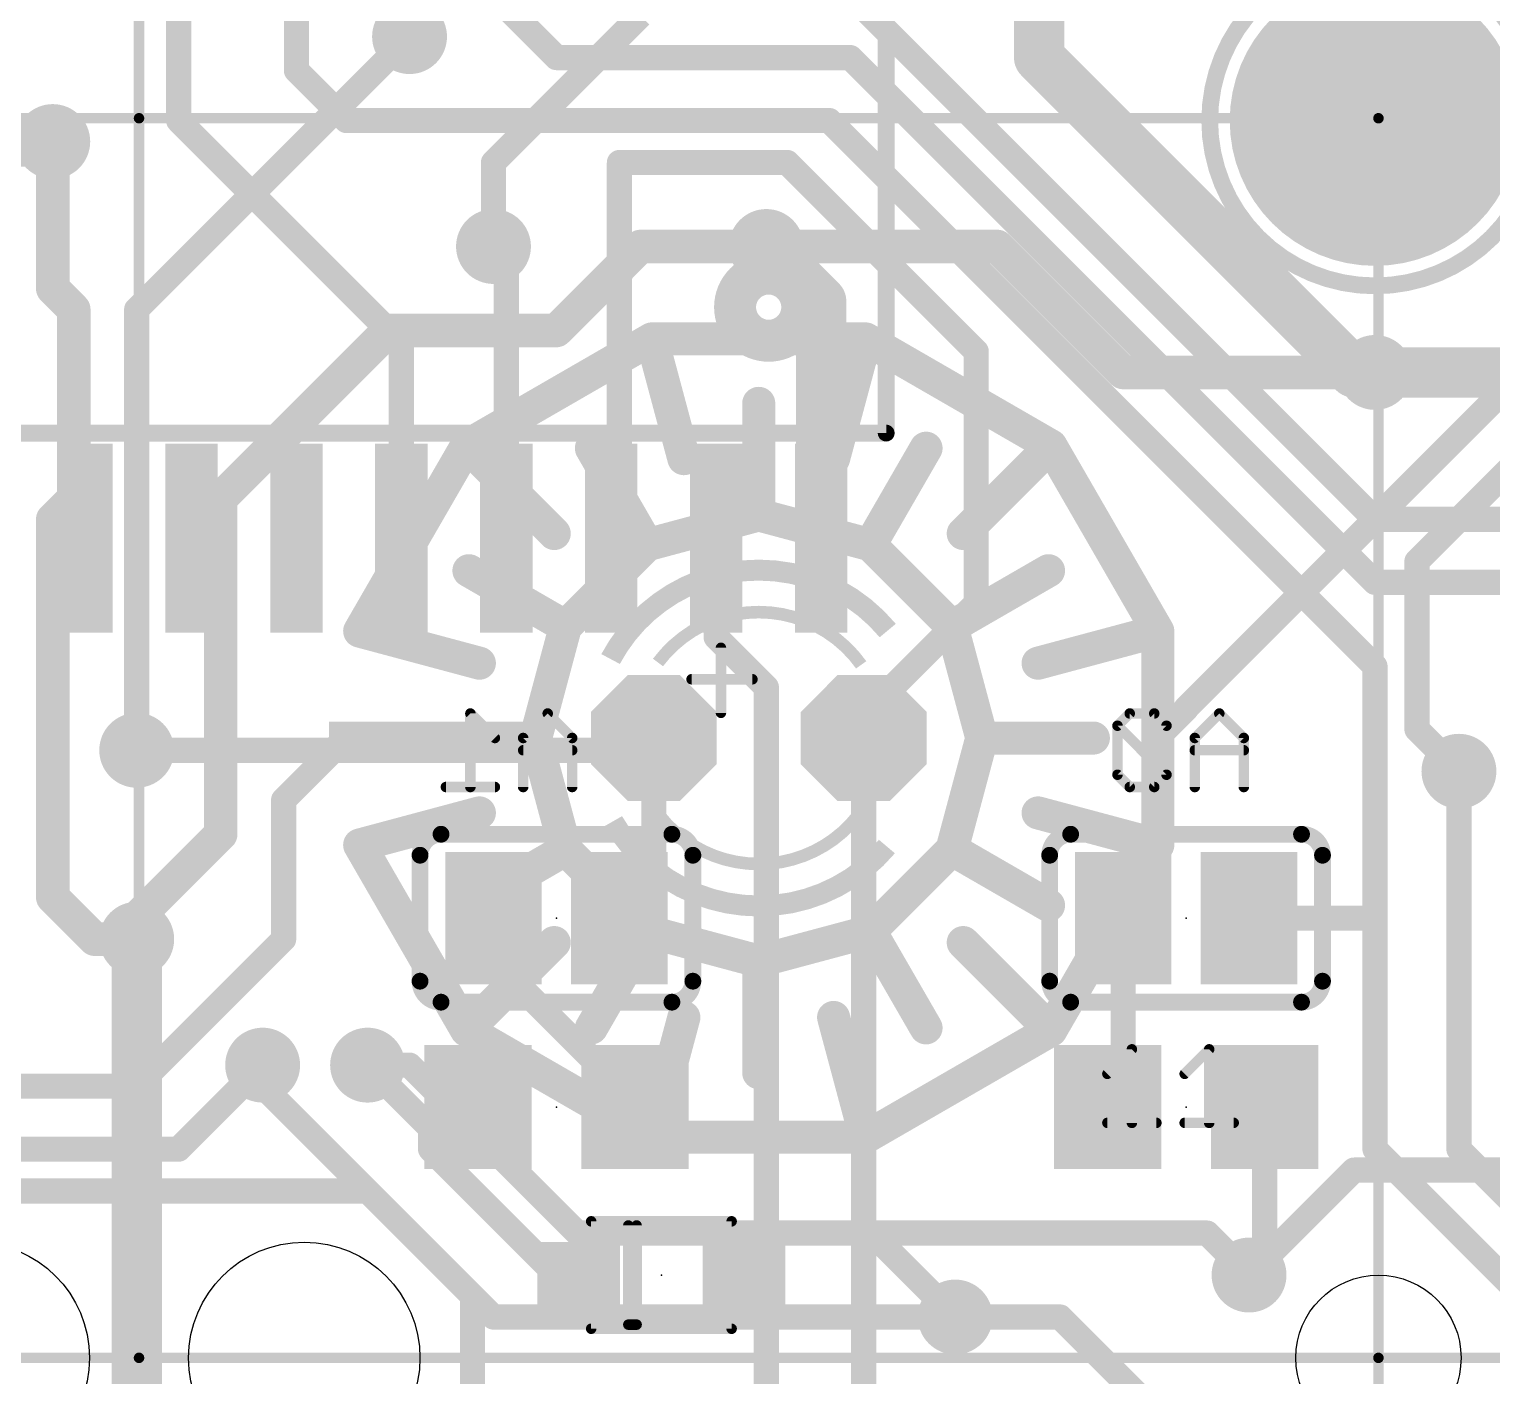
# Model space of a CAD drawing. Extents: x -30.9 to 30.6, y -30.5 to 30.5.
# Drawn here: x -1.3 to 16.4, y -15.19 to 1.1 of the extents above; entities that cross this region are included whole.
import ezdxf

# ---------------------------------------------------------------- set-up
doc = ezdxf.new("R2010")
doc.units = 0
for name, color, linetype in [('1', 12, 'CONTINUOUS'), ('16', 132, 'CONTINUOUS'), ('17', 110, 'CONTINUOUS'), ('18', 110, 'CONTINUOUS'), ('20', 53, 'CONTINUOUS'), ('21', 40, 'CONTINUOUS'), ('22', 6, 'CONTINUOUS'), ('23', 40, 'CONTINUOUS'), ('24', 6, 'CONTINUOUS'), ('49', 253, 'CONTINUOUS')]:
    doc.layers.add(name, color=color, linetype=linetype)

# ---------------------------------------------------------------- blocks, each defined once
blk = doc.blocks.new('RECT')
blk.add_solid([(-0.5, -0.5), (0.5, -0.5), (-0.5, 0.5), (0.5, 0.5)])
blk = doc.blocks.new('OCTAGONP')
at = {"const_width": 0.5}
blk.add_lwpolyline([(-0.25, -0.1036), (-0.25, 0.1036), (-0.1036, 0.25), (0.1036, 0.25), (0.25, 0.1036), (0.25, -0.1036), (0.1036, -0.25), (-0.1036, -0.25), (-0.25, -0.1036), (-0.25, 0.1036)], dxfattribs=at)
blk = doc.blocks.new('ROUNDP')
at = {"const_width": 0.5}
blk.add_lwpolyline([(0, -0.25, 1), (0, 0.25, 1), (0, -0.25)], format="xyb", dxfattribs=at)
blk = doc.blocks.new('ROUNDV')
at = {"const_width": 0.5}
blk.add_lwpolyline([(0, -0.25, 1), (0, 0.25, 1), (0, -0.25)], format="xyb", dxfattribs=at)

msp = doc.modelspace()

# ---------------------------------------------------------------- linework, layer by layer
at = {"layer": '1'}
for points, const_width in [([(4.318, -0.508), (6.096, 1.27)], 0.3048), ([(0, -2.286), (3.302, 1.016)], 0.3048), ([(-1.016, -2.032), (-1.016, -0.254)], 0.4064), ([(4.318, -1.524), (4.318, -0.508)], 0.3048), ([(6.096, -1.524), (5.08, -2.54)], 0.4064), ([(7.62, -1.524), (6.096, -1.524)], 0.4064), ([(10.414, -1.524), (7.62, -1.524)], 0.4064), ([(11.938, -3.048), (10.414, -1.524)], 0.4064), ([(-0.762, -2.286), (-1.016, -2.032)], 0.4064), ([(12.7, -7.112), (17.78, -2.032)], 0.3048), ([(15.494, -5.334), (18.796, -2.032)], 0.3048), ([(-0.762, -4.572), (-0.762, -2.286)], 0.4064), ([(0, -7.62), (0, -2.286)], 0.3048), ([(3.048, -2.54), (1.016, -4.572)], 0.4064), ([(5.08, -2.54), (3.048, -2.54)], 0.4064), ([(6.2339, -2.6424), (3.9925, -3.9365)], 0.4), ([(6.6221, -4.0913), (6.2339, -2.6424)], 0.4), ([(8.8221, -2.6424), (6.2339, -2.6424)], 0.4), ([(8.4339, -4.0913), (8.8221, -2.6424)], 0.4), ([(11.0635, -3.9365), (8.8221, -2.6424)], 0.4), ([(14.986, -3.048), (11.938, -3.048)], 0.4064), ([(7.528, -4.772), (7.528, -3.422)], 0.4), ([(3.9925, -3.9365), (2.6984, -6.1779)], 0.4), ([(5.0531, -4.9971), (3.9925, -3.9365)], 0.4), ([(6.178, -5.1337), (5.503, -3.9646)], 0.4), ([(8.878, -5.1337), (9.553, -3.9646)], 0.4), ([(10.0029, -4.9971), (11.0635, -3.9365)], 0.4), ([(12.3576, -6.1779), (11.0635, -3.9365)], 0.4), ([(-1.016, -4.826), (-0.762, -4.572)], 0.4064), ([(1.016, -4.572), (1.016, -8.636)], 0.4064), ([(7.528, -4.772), (6.178, -5.1337)], 0.4), ([(8.878, -5.1337), (7.528, -4.772)], 0.4), ([(-1.016, -9.398), (-1.016, -4.826)], 0.4064), ([(6.178, -5.1337), (5.1897, -6.122)], 0.4), ([(9.8663, -6.122), (8.878, -5.1337)], 0.4), ([(5.1897, -6.122), (4.0206, -5.447)], 0.4), ([(9.8663, -6.122), (11.0354, -5.447)], 0.4), ([(15.494, -7.366), (15.494, -5.334)], 0.3048), ([(4.1473, -6.5661), (2.6984, -6.1779)], 0.4), ([(5.1897, -6.122), (4.828, -7.472)], 0.4), ([(10.228, -7.472), (9.8663, -6.122)], 0.4), ([(10.9087, -6.5661), (12.3576, -6.1779)], 0.4), ([(12.3576, -8.7661), (12.3576, -6.1779)], 0.4), ([(12.7, -7.12), (12.358, -7.462)], 0.3048), ([(12.358, -7.462), (12.358, -7.2)], 0.3048), ([(12.7, -7.112), (12.7, -7.12)], 0.3048), ([(16.002, -7.874), (15.494, -7.366)], 0.3048), ([(2.528, -7.472), (1.778, -8.222)], 0.3048), ([(4.828, -7.472), (2.578, -7.472)], 0.4), ([(4.828, -7.472), (5.1897, -8.822)], 0.4), ([(9.8663, -8.822), (10.228, -7.472)], 0.4), ([(10.228, -7.472), (11.578, -7.472)], 0.4), ([(1.778, -8.222), (1.778, -9.906)], 0.3048), ([(4.1473, -8.3779), (2.6984, -8.7661)], 0.4), ([(10.9087, -8.3779), (12.3576, -8.7661)], 0.4), ([(1.016, -8.636), (0, -9.652)], 0.4064), ([(2.6984, -8.7661), (3.9925, -11.0075)], 0.4), ([(5.1897, -8.822), (4.0206, -9.497)], 0.4), ([(5.1897, -8.822), (6.178, -9.8103)], 0.4), ([(8.878, -9.8103), (9.8663, -8.822)], 0.4), ([(9.8663, -8.822), (11.0354, -9.497)], 0.4), ([(11.0635, -11.0075), (12.3576, -8.7661)], 0.4), ([(-1.016, -9.398), (-0.508, -9.906)], 0.4064), ([(0, -9.652), (0, -9.906)], 0.4064), ([(-0.508, -9.906), (0, -9.906)], 0.4064), ([(6.178, -9.8103), (5.503, -10.9794)], 0.4), ([(6.178, -9.8103), (7.528, -10.172)], 0.4), ([(7.528, -10.172), (8.878, -9.8103)], 0.4), ([(8.878, -9.8103), (9.553, -10.9794)], 0.4), ([(1.778, -9.906), (0, -11.684)], 0.3048), ([(5.0531, -9.9469), (3.9925, -11.0075)], 0.4), ([(10.0029, -9.9469), (11.0635, -11.0075)], 0.4), ([(7.528, -10.172), (7.528, -11.522)], 0.4), ([(6.6221, -10.8527), (6.2339, -12.3016)], 0.4), ([(8.4339, -10.8527), (8.8221, -12.3016)], 0.4), ([(3.9925, -11.0075), (6.2339, -12.3016)], 0.4), ([(8.8221, -12.3016), (11.0635, -11.0075)], 0.4), ([(1.524, -11.43), (0.508, -12.446)], 0.3048), ([(2.794, -11.43), (3.302, -11.43)], 0.3048), ([(3.302, -11.43), (5.334, -13.462)], 0.3048), ([(0, -11.684), (-3.81, -11.684)], 0.3048), ([(6.2339, -12.3016), (8.8221, -12.3016)], 0.4), ([(0.508, -12.446), (-3.302, -12.446)], 0.3048), ([(13.462, -13.97), (14.732, -12.7)], 0.3048), ([(14.732, -12.7), (18.608, -12.7)], 0.3048), ([(-2.794, -12.954), (2.794, -12.954)], 0.3048), ([(2.794, -12.954), (4.318, -14.478)], 0.3048), ([(5.334, -13.462), (12.954, -13.462)], 0.3048), ([(12.954, -13.462), (13.462, -13.97)], 0.3048), ([(4.318, -14.478), (9.906, -14.478)], 0.3048), ([(11.176, -14.478), (9.906, -14.478)], 0.3048), ([(13.208, -16.51), (11.176, -14.478)], 0.3048)]:
    msp.add_lwpolyline(points, dxfattribs=dict(at, const_width=const_width))
for points, const_width in [([(3.3559, 0.9621, 1), (3.2481, 1.0699)], 0.1524), ([(-0.9144, -0.254, 1), (-1.1176, -0.254)], 0.2032), ([(4.3942, -0.508, 1), (4.2418, -0.508)], 0.1524), ([(4.2641, -0.4541, 1), (4.3719, -0.5619)], 0.1524), ([(6.096, -1.4224, 1), (6.096, -1.6256)], 0.2032), ([(6.1678, -1.5958, 1), (6.0242, -1.4522)], 0.2032), ([(7.62, -1.4224, 1), (7.62, -1.6256)], 0.2032), ([(7.62, -1.6256, 1), (7.62, -1.4224)], 0.2032), ([(10.4858, -1.4522, 1), (10.3422, -1.5958)], 0.2032), ([(10.414, -1.6256, 1), (10.414, -1.4224)], 0.2032), ([(4.2418, -1.524, 1), (4.3942, -1.524)], 0.1524), ([(-1.1176, -2.032, 1), (-0.9144, -2.032)], 0.2032), ([(-0.9442, -1.9602, 1), (-1.0878, -2.1038)], 0.2032), ([(-0.6604, -2.286, 1), (-0.8636, -2.286)], 0.2032), ([(-0.8338, -2.3578, 1), (-0.6902, -2.2142)], 0.2032), ([(0.0762, -2.286, 1), (-0.0762, -2.286)], 0.1524), ([(-0.0539, -2.2321, 1), (0.0539, -2.3399)], 0.1524), ([(3.048, -2.4384, 1), (3.048, -2.6416)], 0.2032), ([(3.1198, -2.6118, 1), (2.9762, -2.4682)], 0.2032), ([(5.0082, -2.4682, 1), (5.1518, -2.6118)], 0.2032), ([(5.08, -2.6416, 1), (5.08, -2.4384)], 0.2032), ([(6.3305, -2.6165, 1), (6.1373, -2.6683)], 0.2), ([(6.2339, -2.5424, 1), (6.2339, -2.7424)], 0.2), ([(6.2839, -2.729, 1), (6.1839, -2.5558)], 0.2), ([(8.8721, -2.5558, 1), (8.7721, -2.729)], 0.2), ([(8.9187, -2.6683, 1), (8.7255, -2.6165)], 0.2), ([(8.8221, -2.7424, 1), (8.8221, -2.5424)], 0.2), ([(11.938, -2.9464, 1), (11.938, -3.1496)], 0.2032), ([(11.8662, -3.1198, 1), (12.0098, -2.9762)], 0.2032), ([(14.986, -3.1496, 1), (14.986, -2.9464)], 0.2032), ([(7.628, -3.422, 1), (7.428, -3.422)], 0.2), ([(4.0632, -3.8658, 1), (3.9218, -4.0072)], 0.2), ([(3.9425, -3.8499, 1), (4.0425, -4.0231)], 0.2), ([(4.0791, -3.9865, 1), (3.9059, -3.8865)], 0.2), ([(5.5896, -3.9146, 1), (5.4164, -4.0146)], 0.2), ([(9.6396, -4.0146, 1), (9.4664, -3.9146)], 0.2), ([(11.1501, -3.8865, 1), (10.9769, -3.9865)], 0.2), ([(11.1342, -4.0072, 1), (10.9928, -3.8658)], 0.2), ([(11.0135, -4.0231, 1), (11.1135, -3.8499)], 0.2), ([(6.5255, -4.1171, 1), (6.7187, -4.0654)], 0.2), ([(8.3373, -4.0654, 1), (8.5305, -4.1171)], 0.2), ([(-0.6902, -4.6438, 1), (-0.8338, -4.5002)], 0.2032), ([(1.1176, -4.572, 1), (0.9144, -4.572)], 0.2032), ([(0.9442, -4.5002, 1), (1.0878, -4.6438)], 0.2032), ([(-0.8636, -4.572, 1), (-0.6604, -4.572)], 0.2032), ([(7.5539, -4.6754, 1), (7.5021, -4.8686)], 0.2), ([(7.5539, -4.8686, 1), (7.5021, -4.6754)], 0.2), ([(-0.9144, -4.826, 1), (-1.1176, -4.826)], 0.2032), ([(-1.0878, -4.7542, 1), (-0.9442, -4.8978)], 0.2032), ([(7.428, -4.772, 1), (7.628, -4.772)], 0.2), ([(4.9824, -5.0678, 1), (5.1238, -4.9264)], 0.2), ([(6.1521, -5.0371, 1), (6.2039, -5.2303)], 0.2), ([(6.2487, -5.2044, 1), (6.1073, -5.063)], 0.2), ([(8.9487, -5.063, 1), (8.8073, -5.2044)], 0.2), ([(8.8521, -5.2303, 1), (8.9039, -5.0371)], 0.2), ([(9.9322, -4.9264, 1), (10.0736, -5.0678)], 0.2), ([(6.0914, -5.1837, 1), (6.2646, -5.0837)], 0.2), ([(8.7914, -5.0837, 1), (8.9646, -5.1837)], 0.2), ([(4.0706, -5.3604, 1), (3.9706, -5.5336)], 0.2), ([(11.0854, -5.5336, 1), (10.9854, -5.3604)], 0.2), ([(15.5702, -5.334, 1), (15.4178, -5.334)], 0.1524), ([(15.4401, -5.2801, 1), (15.5479, -5.3879)], 0.1524), ([(2.7243, -6.0813, 1), (2.6725, -6.2745)], 0.2), ([(5.119, -6.0513, 1), (5.2604, -6.1927)], 0.2), ([(5.2863, -6.1479, 1), (5.0931, -6.0961)], 0.2), ([(5.1397, -6.2086, 1), (5.2397, -6.0354)], 0.2), ([(9.9629, -6.0961, 1), (9.7697, -6.1479)], 0.2), ([(9.8163, -6.0354, 1), (9.9163, -6.2086)], 0.2), ([(9.7956, -6.1927, 1), (9.937, -6.0513)], 0.2), ([(12.4576, -6.1779, 1), (12.2576, -6.1779)], 0.2), ([(12.3835, -6.2745, 1), (12.3317, -6.0813)], 0.2), ([(2.6118, -6.1279, 1), (2.785, -6.2279)], 0.2), ([(12.271, -6.2279, 1), (12.4442, -6.1279)], 0.2), ([(4.1214, -6.6627, 1), (4.1731, -6.4695)], 0.2), ([(10.8829, -6.4695, 1), (10.9346, -6.6627)], 0.2), ([(12.4342, -7.2, 1), (12.2818, -7.2)], 0.1524), ([(12.7762, -7.112, 1), (12.6238, -7.112)], 0.1524), ([(12.6461, -7.0581, 1), (12.7539, -7.1659)], 0.1524), ([(12.6238, -7.12, 1), (12.7762, -7.12)], 0.1524), ([(12.7539, -7.1739, 1), (12.6461, -7.0661)], 0.1524), ([(15.5479, -7.3121, 1), (15.4401, -7.4199)], 0.1524), ([(2.578, -7.372, 1), (2.578, -7.572)], 0.2), ([(2.5819, -7.5259, 1), (2.4741, -7.4181)], 0.1524), ([(4.9246, -7.4461, 1), (4.7314, -7.4979)], 0.2), ([(4.7314, -7.4461, 1), (4.9246, -7.4979)], 0.2), ([(4.828, -7.572, 1), (4.828, -7.372)], 0.2), ([(10.228, -7.372, 1), (10.228, -7.572)], 0.2), ([(10.3246, -7.4979, 1), (10.1314, -7.4461)], 0.2), ([(10.1314, -7.4979, 1), (10.3246, -7.4461)], 0.2), ([(11.578, -7.572, 1), (11.578, -7.372)], 0.2), ([(12.3041, -7.4081, 1), (12.4119, -7.5159)], 0.1524), ([(12.2818, -7.462, 1), (12.4342, -7.462)], 0.1524), ([(15.4178, -7.366, 1), (15.5702, -7.366)], 0.1524), ([(-0.0762, -7.62, 1), (0.0762, -7.62)], 0.1524), ([(15.9481, -7.9279, 1), (16.0559, -7.8201)], 0.1524), ([(1.8542, -8.222, 1), (1.7018, -8.222)], 0.1524), ([(1.7241, -8.1681, 1), (1.8319, -8.2759)], 0.1524), ([(4.1731, -8.4745, 1), (4.1214, -8.2813)], 0.2), ([(10.9346, -8.2813, 1), (10.8829, -8.4745)], 0.2), ([(1.0878, -8.7078, 1), (0.9442, -8.5642)], 0.2032), ([(0.9144, -8.636, 1), (1.1176, -8.636)], 0.2032), ([(2.785, -8.7161, 1), (2.6118, -8.8161)], 0.2), ([(2.6725, -8.6695, 1), (2.7243, -8.8627)], 0.2), ([(5.2604, -8.7513, 1), (5.119, -8.8927)], 0.2), ([(5.2397, -8.9086, 1), (5.1397, -8.7354)], 0.2), ([(9.9163, -8.7354, 1), (9.8163, -8.9086)], 0.2), ([(9.937, -8.8927, 1), (9.7956, -8.7513)], 0.2), ([(12.2576, -8.7661, 1), (12.4576, -8.7661)], 0.2), ([(12.4442, -8.8161, 1), (12.271, -8.7161)], 0.2), ([(12.3317, -8.8627, 1), (12.3835, -8.6695)], 0.2), ([(5.0931, -8.8479, 1), (5.2863, -8.7961)], 0.2), ([(9.7697, -8.7961, 1), (9.9629, -8.8479)], 0.2), ([(-0.9442, -9.3262, 1), (-1.0878, -9.4698)], 0.2032), ([(-1.1176, -9.398, 1), (-0.9144, -9.398)], 0.2032), ([(3.9706, -9.4104, 1), (4.0706, -9.5836)], 0.2), ([(10.9854, -9.5836, 1), (11.0854, -9.4104)], 0.2), ([(0.1016, -9.652, 1), (-0.1016, -9.652)], 0.2032), ([(-0.0718, -9.5802, 1), (0.0718, -9.7238)], 0.2032), ([(-0.508, -9.8044, 1), (-0.508, -10.0076)], 0.2032), ([(-0.5798, -9.9778, 1), (-0.4362, -9.8342)], 0.2032), ([(0, -10.0076, 1), (0, -9.8044)], 0.2032), ([(6.2039, -9.7137, 1), (6.1521, -9.9069)], 0.2), ([(6.2646, -9.8603, 1), (6.0914, -9.7603)], 0.2), ([(6.1073, -9.881, 1), (6.2487, -9.7396)], 0.2), ([(8.9646, -9.7603, 1), (8.7914, -9.8603)], 0.2), ([(8.8073, -9.7396, 1), (8.9487, -9.881)], 0.2), ([(8.9039, -9.9069, 1), (8.8521, -9.7137)], 0.2), ([(-0.1016, -9.906, 1), (0.1016, -9.906)], 0.2032), ([(1.7018, -9.906, 1), (1.8542, -9.906)], 0.1524), ([(1.8319, -9.9599, 1), (1.7241, -9.8521)], 0.1524), ([(5.1238, -10.0176, 1), (4.9824, -9.8762)], 0.2), ([(10.0736, -9.8762, 1), (9.9322, -10.0176)], 0.2), ([(7.628, -10.172, 1), (7.428, -10.172)], 0.2), ([(7.5021, -10.0754, 1), (7.5539, -10.2686)], 0.2), ([(7.5021, -10.2686, 1), (7.5539, -10.0754)], 0.2), ([(6.7187, -10.8786, 1), (6.5255, -10.8269)], 0.2), ([(8.5305, -10.8269, 1), (8.3373, -10.8786)], 0.2), ([(4.0425, -10.9209, 1), (3.9425, -11.0941)], 0.2), ([(3.9218, -10.9368, 1), (4.0632, -11.0782)], 0.2), ([(3.9059, -11.0575, 1), (4.0791, -10.9575)], 0.2), ([(5.4164, -10.9294, 1), (5.5896, -11.0294)], 0.2), ([(9.4664, -11.0294, 1), (9.6396, -10.9294)], 0.2), ([(10.9769, -10.9575, 1), (11.1501, -11.0575)], 0.2), ([(10.9928, -11.0782, 1), (11.1342, -10.9368)], 0.2), ([(11.1135, -11.0941, 1), (11.0135, -10.9209)], 0.2), ([(1.5779, -11.4839, 1), (1.4701, -11.3761)], 0.1524), ([(2.794, -11.3538, 1), (2.794, -11.5062)], 0.1524), ([(3.3559, -11.3761, 1), (3.2481, -11.4839)], 0.1524), ([(3.302, -11.5062, 1), (3.302, -11.3538)], 0.1524), ([(7.428, -11.522, 1), (7.628, -11.522)], 0.2), ([(-0.0539, -11.6301, 1), (0.0539, -11.7379)], 0.1524), ([(0, -11.7602, 1), (0, -11.6078)], 0.1524), ([(6.2339, -12.2016, 1), (6.2339, -12.4016)], 0.2), ([(6.1373, -12.2757, 1), (6.3305, -12.3275)], 0.2), ([(6.1839, -12.3882, 1), (6.2839, -12.215)], 0.2), ([(8.7721, -12.215, 1), (8.8721, -12.3882)], 0.2), ([(8.7255, -12.3275, 1), (8.9187, -12.2757)], 0.2), ([(8.8221, -12.4016, 1), (8.8221, -12.2016)], 0.2), ([(0.4541, -12.3921, 1), (0.5619, -12.4999)], 0.1524), ([(0.508, -12.5222, 1), (0.508, -12.3698)], 0.1524), ([(14.732, -12.6238, 1), (14.732, -12.7762)], 0.1524), ([(14.7859, -12.7539, 1), (14.6781, -12.6461)], 0.1524), ([(2.8479, -12.9001, 1), (2.7401, -13.0079)], 0.1524), ([(2.794, -13.0302, 1), (2.794, -12.8778)], 0.1524), ([(5.334, -13.3858, 1), (5.334, -13.5382)], 0.1524), ([(5.2801, -13.5159, 1), (5.3879, -13.4081)], 0.1524), ([(13.0079, -13.4081, 1), (12.9001, -13.5159)], 0.1524), ([(12.954, -13.5382, 1), (12.954, -13.3858)], 0.1524), ([(13.4081, -13.9161, 1), (13.5159, -14.0239)], 0.1524), ([(13.4081, -14.0239, 1), (13.5159, -13.9161)], 0.1524), ([(4.318, -14.4018, 1), (4.318, -14.5542)], 0.1524), ([(9.906, -14.4018, 1), (9.906, -14.5542)], 0.1524), ([(9.906, -14.5542, 1), (9.906, -14.4018)], 0.1524), ([(11.2299, -14.4241, 1), (11.1221, -14.5319)], 0.1524), ([(11.176, -14.5542, 1), (11.176, -14.4018)], 0.1524), ([(4.2641, -14.5319, 1), (4.3719, -14.4241)], 0.1524)]:
    msp.add_lwpolyline(points, format="xyb", dxfattribs=dict(at, const_width=const_width))
at = {"layer": '16'}
for points, const_width in [([(1.933, 5.108), (1.933, 0.607)], 0.3048), ([(3.302, 1.016), (3.302, 5.009)], 0.3048), ([(0.508, 0), (0.508, 2.794)], 0.3048), ([(10.922, 2.54), (10.922, 0.762)], 0.6096), ([(14.986, -4.826), (8.382, 1.778)], 0.3048), ([(4.473, 1.369), (5.08, 0.762)], 0.3048), ([(10.922, 0.762), (14.732, -3.048)], 0.6096), ([(8.636, 0.762), (5.08, 0.762)], 0.3048), ([(14.986, -5.588), (8.636, 0.762)], 0.3048), ([(1.933, 0.607), (2.54, 0)], 0.3048), ([(-10.922, -0.254), (-1.016, -0.254)], 0.6096), ([(3.203, -2.695), (0.508, 0)], 0.3048), ([(2.54, 0), (8.382, 0)], 0.3048), ([(8.382, 0), (14.986, -6.604)], 0.3048), ([(7.874, -0.508), (5.842, -0.508)], 0.3048), ([(5.842, -0.508), (5.842, -4.953)], 0.3048), ([(10.16, -2.794), (7.874, -0.508)], 0.3048), ([(7.62, -1.524), (8.283, -2.187)], 0.6096), ([(4.473, -1.679), (4.318, -1.524)], 0.3048), ([(4.473, -5.052), (4.473, -1.679)], 0.3048), ([(8.283, -2.187), (8.283, -5.052)], 0.6096), ([(3.203, -5.052), (3.203, -2.695)], 0.3048), ([(10.16, -5.842), (10.16, -2.794)], 0.3048), ([(14.732, -3.048), (14.986, -3.048)], 0.6096), ([(19.558, -3.048), (14.986, -3.048)], 0.6096), ([(20.828, -4.826), (14.986, -4.826)], 0.3048), ([(5.842, -4.953), (5.743, -5.052)], 0.3048), ([(7.013, -6.251), (7.013, -5.052)], 0.3048), ([(19.53, -5.588), (14.986, -5.588)], 0.3048), ([(8.798, -7.204), (10.16, -5.842)], 0.3048), ([(7.013, -6.251), (7.62, -6.858)], 0.3048), ([(14.986, -6.604), (14.986, -9.652)], 0.3048), ([(7.62, -6.858), (7.62, -13.97)], 0.3048), ([(8.798, -7.472), (8.798, -7.204)], 0.3048), ([(6.258, -7.472), (6.258, -7.62)], 0.3048), ([(6.258, -9.236), (6.258, -7.472)], 0.3048), ([(8.798, -7.472), (8.798, -13.37)], 0.3048), ([(6.258, -7.62), (0, -7.62)], 0.3048), ([(16.002, -12.446), (16.002, -7.874)], 0.3048), ([(5.842, -9.652), (6.258, -9.236)], 0.3048), ([(4.318, -10.16), (4.318, -9.652)], 0.3048), ([(11.938, -9.652), (11.938, -11.75)], 0.3048), ([(13.462, -9.652), (14.986, -9.652)], 0.3048), ([(14.986, -9.652), (14.986, -12.446)], 0.3048), ([(0, -18.034), (0, -9.906)], 0.6096), ([(6.03, -11.872), (4.318, -10.16)], 0.3048), ([(1.524, -11.684), (1.524, -11.43)], 0.3048), ([(3.556, -12.192), (2.794, -11.43)], 0.3048), ([(4.064, -14.224), (1.524, -11.684)], 0.3048), ([(11.75, -11.75), (11.75, -11.938)], 0.3048), ([(11.938, -11.75), (11.75, -11.938)], 0.3048), ([(3.876, -11.872), (3.556, -12.192)], 0.3048), ([(4.064, -11.872), (3.876, -11.872)], 0.3048), ([(4.13, -11.938), (4.064, -11.872)], 0.3048), ([(6.03, -11.938), (6.03, -11.872)], 0.3048), ([(13.65, -11.938), (13.65, -13.782)], 0.3048), ([(3.556, -12.446), (3.556, -12.192)], 0.3048), ([(3.556, -12.446), (5.08, -13.97)], 0.3048), ([(14.986, -12.446), (21.258, -18.718)], 0.3048), ([(26.162, -22.606), (16.002, -12.446)], 0.3048), ([(8.798, -13.37), (9.906, -14.478)], 0.3048), ([(8.798, -15.92), (8.798, -13.37)], 0.3048), ([(13.65, -13.782), (13.462, -13.97)], 0.3048), ([(5.08, -13.97), (5.35, -13.97)], 0.3048), ([(7.62, -13.97), (7.35, -13.97)], 0.3048), ([(7.62, -16.976), (7.62, -13.97)], 0.3048), ([(4.064, -15.748), (4.064, -14.224)], 0.3048)]:
    msp.add_lwpolyline(points, dxfattribs=dict(at, const_width=const_width))
for points, const_width in [([(3.2258, 1.016, 1), (3.3782, 1.016)], 0.1524), ([(11.0298, 0.8698, 1), (10.8142, 0.6542)], 0.3048), ([(5.08, 0.8382, 1), (5.08, 0.6858)], 0.1524), ([(5.0261, 0.7081, 1), (5.1339, 0.8159)], 0.1524), ([(8.6899, 0.8159, 1), (8.5821, 0.7081)], 0.1524), ([(8.636, 0.6858, 1), (8.636, 0.8382)], 0.1524), ([(10.7696, 0.762, 1), (11.0744, 0.762)], 0.3048), ([(1.9869, 0.6609, 1), (1.8791, 0.5531)], 0.1524), ([(1.8568, 0.607, 1), (2.0092, 0.607)], 0.1524), ([(-1.016, -0.4064, 1), (-1.016, -0.1016)], 0.3048), ([(0.5619, 0.0539, 1), (0.4541, -0.0539)], 0.1524), ([(0.4318, 0, 1), (0.5842, 0)], 0.1524), ([(2.54, 0.0762, 1), (2.54, -0.0762)], 0.1524), ([(2.4861, -0.0539, 1), (2.5939, 0.0539)], 0.1524), ([(8.4359, 0.0539, 1), (8.3281, -0.0539)], 0.1524), ([(8.382, -0.0762, 1), (8.382, 0.0762)], 0.1524), ([(5.842, -0.4318, 1), (5.842, -0.5842)], 0.1524), ([(5.9182, -0.508, 1), (5.7658, -0.508)], 0.1524), ([(7.9279, -0.4541, 1), (7.8201, -0.5619)], 0.1524), ([(7.874, -0.5842, 1), (7.874, -0.4318)], 0.1524), ([(7.7278, -1.4162, 1), (7.5122, -1.6318)], 0.3048), ([(4.3719, -1.4701, 1), (4.2641, -1.5779)], 0.1524), ([(4.5492, -1.679, 1), (4.3968, -1.679)], 0.1524), ([(4.4191, -1.7329, 1), (4.5269, -1.6251)], 0.1524), ([(8.4354, -2.187, 1), (8.1306, -2.187)], 0.3048), ([(8.1752, -2.2948, 1), (8.3908, -2.0792)], 0.3048), ([(3.2792, -2.695, 1), (3.1268, -2.695)], 0.1524), ([(3.1491, -2.7489, 1), (3.2569, -2.6411)], 0.1524), ([(10.2362, -2.794, 1), (10.0838, -2.794)], 0.1524), ([(10.1061, -2.8479, 1), (10.2139, -2.7401)], 0.1524), ([(14.732, -2.8956, 1), (14.732, -3.2004)], 0.3048), ([(14.6242, -3.1558, 1), (14.8398, -2.9402)], 0.3048), ([(14.986, -2.8956, 1), (14.986, -3.2004)], 0.3048), ([(14.986, -3.2004, 1), (14.986, -2.8956)], 0.3048), ([(14.986, -4.7498, 1), (14.986, -4.9022)], 0.1524), ([(14.9321, -4.8799, 1), (15.0399, -4.7721)], 0.1524), ([(5.6891, -4.9981, 1), (5.7969, -5.1059)], 0.1524), ([(5.7658, -4.953, 1), (5.9182, -4.953)], 0.1524), ([(5.8959, -5.0069, 1), (5.7881, -4.8991)], 0.1524), ([(7.0892, -5.052, 1), (6.9368, -5.052)], 0.1524), ([(8.1306, -5.052, 1), (8.4354, -5.052)], 0.3048), ([(3.1268, -5.052, 1), (3.2792, -5.052)], 0.1524), ([(4.3968, -5.052, 1), (4.5492, -5.052)], 0.1524), ([(14.986, -5.5118, 1), (14.986, -5.6642)], 0.1524), ([(14.9321, -5.6419, 1), (15.0399, -5.5341)], 0.1524), ([(10.0838, -5.842, 1), (10.2362, -5.842)], 0.1524), ([(10.2139, -5.8959, 1), (10.1061, -5.7881)], 0.1524), ([(7.0669, -6.1971, 1), (6.9591, -6.3049)], 0.1524), ([(6.9368, -6.251, 1), (7.0892, -6.251)], 0.1524), ([(15.0622, -6.604, 1), (14.9098, -6.604)], 0.1524), ([(14.9321, -6.6579, 1), (15.0399, -6.5501)], 0.1524), ([(7.6962, -6.858, 1), (7.5438, -6.858)], 0.1524), ([(7.5661, -6.9119, 1), (7.6739, -6.8041)], 0.1524), ([(8.8742, -7.204, 1), (8.7218, -7.204)], 0.1524), ([(8.7441, -7.1501, 1), (8.8519, -7.2579)], 0.1524), ([(6.3342, -7.472, 1), (6.1818, -7.472)], 0.1524), ([(6.3342, -7.472, 1), (6.1818, -7.472)], 0.1524), ([(8.8742, -7.472, 1), (8.7218, -7.472)], 0.1524), ([(8.7218, -7.472, 1), (8.8742, -7.472)], 0.1524), ([(0, -7.5438, 1), (0, -7.6962)], 0.1524), ([(6.1818, -7.62, 1), (6.3342, -7.62)], 0.1524), ([(6.258, -7.6962, 1), (6.258, -7.5438)], 0.1524), ([(16.0782, -7.874, 1), (15.9258, -7.874)], 0.1524), ([(6.1818, -9.236, 1), (6.3342, -9.236)], 0.1524), ([(6.3119, -9.2899, 1), (6.2041, -9.1821)], 0.1524), ([(4.3942, -9.652, 1), (4.2418, -9.652)], 0.1524), ([(5.7881, -9.5981, 1), (5.8959, -9.7059)], 0.1524), ([(12.0142, -9.652, 1), (11.8618, -9.652)], 0.1524), ([(13.462, -9.5758, 1), (13.462, -9.7282)], 0.1524), ([(15.0622, -9.652, 1), (14.9098, -9.652)], 0.1524), ([(14.986, -9.7282, 1), (14.986, -9.5758)], 0.1524), ([(0.1524, -9.906, 1), (-0.1524, -9.906)], 0.3048), ([(14.9098, -9.652, 1), (15.0622, -9.652)], 0.1524), ([(4.3719, -10.1061, 1), (4.2641, -10.2139)], 0.1524), ([(4.2418, -10.16, 1), (4.3942, -10.16)], 0.1524), ([(1.6002, -11.43, 1), (1.4478, -11.43)], 0.1524), ([(2.8479, -11.3761, 1), (2.7401, -11.4839)], 0.1524), ([(1.5779, -11.6301, 1), (1.4701, -11.7379)], 0.1524), ([(1.4478, -11.684, 1), (1.6002, -11.684)], 0.1524), ([(11.8262, -11.75, 1), (11.6738, -11.75)], 0.1524), ([(11.8618, -11.75, 1), (12.0142, -11.75)], 0.1524), ([(11.9919, -11.8039, 1), (11.8841, -11.6961)], 0.1524), ([(3.876, -11.7958, 1), (3.876, -11.9482)], 0.1524), ([(3.9299, -11.9259, 1), (3.8221, -11.8181)], 0.1524), ([(4.1179, -11.8181, 1), (4.0101, -11.9259)], 0.1524), ([(4.064, -11.9482, 1), (4.064, -11.7958)], 0.1524), ([(4.0761, -11.9919, 1), (4.1839, -11.8841)], 0.1524), ([(6.1062, -11.872, 1), (5.9538, -11.872)], 0.1524), ([(5.9761, -11.9259, 1), (6.0839, -11.8181)], 0.1524), ([(11.6961, -11.8841, 1), (11.8039, -11.9919)], 0.1524), ([(13.7262, -11.938, 1), (13.5738, -11.938)], 0.1524), ([(5.9538, -11.938, 1), (6.1062, -11.938)], 0.1524), ([(11.6738, -11.938, 1), (11.8262, -11.938)], 0.1524), ([(3.6322, -12.192, 1), (3.4798, -12.192)], 0.1524), ([(3.5021, -12.1381, 1), (3.6099, -12.2459)], 0.1524), ([(3.5021, -12.2459, 1), (3.6099, -12.1381)], 0.1524), ([(3.6099, -12.3921, 1), (3.5021, -12.4999)], 0.1524), ([(3.4798, -12.446, 1), (3.6322, -12.446)], 0.1524), ([(15.0399, -12.3921, 1), (14.9321, -12.4999)], 0.1524), ([(14.9098, -12.446, 1), (15.0622, -12.446)], 0.1524), ([(16.0559, -12.3921, 1), (15.9481, -12.4999)], 0.1524), ([(15.9258, -12.446, 1), (16.0782, -12.446)], 0.1524), ([(8.8519, -13.3161, 1), (8.7441, -13.4239)], 0.1524), ([(8.8742, -13.37, 1), (8.7218, -13.37)], 0.1524), ([(8.7218, -13.37, 1), (8.8742, -13.37)], 0.1524), ([(13.5738, -13.782, 1), (13.7262, -13.782)], 0.1524), ([(13.7039, -13.8359, 1), (13.5961, -13.7281)], 0.1524), ([(5.08, -13.8938, 1), (5.08, -14.0462)], 0.1524), ([(5.0261, -14.0239, 1), (5.1339, -13.9161)], 0.1524), ([(5.35, -14.0462, 1), (5.35, -13.8938)], 0.1524), ([(7.35, -13.8938, 1), (7.35, -14.0462)], 0.1524), ([(7.6962, -13.97, 1), (7.5438, -13.97)], 0.1524), ([(7.5438, -13.97, 1), (7.6962, -13.97)], 0.1524), ([(7.62, -14.0462, 1), (7.62, -13.8938)], 0.1524), ([(13.4081, -13.9161, 1), (13.5159, -14.0239)], 0.1524), ([(4.1402, -14.224, 1), (3.9878, -14.224)], 0.1524), ([(4.0101, -14.2779, 1), (4.1179, -14.1701)], 0.1524), ([(9.8521, -14.5319, 1), (9.9599, -14.4241)], 0.1524)]:
    msp.add_lwpolyline(points, format="xyb", dxfattribs=dict(at, const_width=const_width))
at = {"layer": '20'}
for centre, radius in [((-1.972, -14.972), 1.4), ((2.028, -14.972), 1.4), ((15.028, -14.972), 1)]:
    msp.add_circle(centre, radius, dxfattribs=at)
at = {"layer": '21'}
for points, const_width in [([(14.986, -2, 1), (14.986, 2, 1), (14.986, -2)], 0.2032), ([(7.528, -5.44, 0.277), (5.7351, -6.5158)], 0.254), ([(9.089, -6.1711, 0.2226), (7.528, -5.44)], 0.254), ([(7.528, -5.948, 0.2361), (6.3088, -6.5576)], 0.1524), ([(8.7681, -6.5862, 0.2422), (7.528, -5.948)], 0.1524), ([(7.1025, -6.3798, 1), (7.0391, -6.3798)], 0.0635), ([(6.7152, -6.7291, 1), (6.7152, -6.7926)], 0.0635), ([(7.4518, -6.7926, 1), (7.4518, -6.7291)], 0.0635), ([(7.0391, -7.1672, 1), (7.1025, -7.1672)], 0.0635), ([(5.7637, -8.4802, 0.2691), (7.528, -9.504)], 0.254), ([(6.325, -8.4076, 0.2315), (7.528, -8.996)], 0.1524), ([(7.528, -8.996, 0.2315), (8.731, -8.4076)], 0.1524), ([(7.528, -9.504, 0.2206), (9.0792, -8.7846)], 0.254), ([(12.0758, -11.2387, 1), (12.0123, -11.2387)], 0.0635), ([(12.0665, -11.2612, 1), (12.0216, -11.2163)], 0.0635), ([(13.0114, -11.2387, 1), (12.9479, -11.2387)], 0.0635), ([(13.0021, -11.2612, 1), (12.9572, -11.2163)], 0.0635), ([(11.725, -11.5129, 1), (11.77, -11.5578)], 0.0635), ([(12.6606, -11.5129, 1), (12.7055, -11.5578)], 0.0635), ([(11.7475, -12.0968, 1), (11.7475, -12.1603)], 0.0635), ([(12.0123, -12.1285, 1), (12.0758, -12.1285)], 0.0635), ([(12.3407, -12.1603, 1), (12.3407, -12.0968)], 0.0635), ([(12.683, -12.0968, 1), (12.683, -12.1603)], 0.0635), ([(12.9479, -12.1285, 1), (13.0114, -12.1285)], 0.0635), ([(13.2762, -12.1603, 1), (13.2762, -12.0968)], 0.0635)]:
    msp.add_lwpolyline(points, format="xyb", dxfattribs=dict(at, const_width=const_width))
at = {"layer": '21', "const_width": 0.127}
for points in [[(7.0708, -7.1672), (7.0708, -6.3798)], [(6.7152, -6.7608), (7.4518, -6.7608)], [(11.7475, -11.5353), (12.0441, -11.2387)], [(12.0441, -11.2387), (12.0441, -12.1285)], [(12.683, -11.5353), (12.9796, -11.2387)], [(12.9796, -11.2387), (12.9796, -12.1285)], [(11.7475, -12.1285), (12.3407, -12.1285)], [(12.683, -12.1285), (13.2762, -12.1285)]]:
    msp.add_lwpolyline(points, dxfattribs=at)
at = {"layer": '22'}
for points, const_width in [([(9.0704, 3.838), (9.0704, -3.782)], 0.2032), ([(9.0704, -3.782), (-9.0144, -3.782)], 0.2032), ([(4.335, -7.4713), (4.0384, -7.1747)], 0.127), ([(4.0384, -7.1747), (4.0384, -8.0645)], 0.127), ([(4.9739, -7.1747), (4.6773, -7.4713)], 0.127), ([(5.2705, -7.4713), (4.9739, -7.1747)], 0.127), ([(12.0181, -7.1747), (11.8698, -7.323)], 0.127), ([(12.3147, -7.1747), (12.0181, -7.1747)], 0.127), ([(12.463, -7.323), (12.3147, -7.1747)], 0.127), ([(13.1019, -7.1747), (12.8053, -7.4713)], 0.127), ([(13.3985, -7.4713), (13.1019, -7.1747)], 0.127), ([(4.6773, -7.4713), (4.6773, -8.0645)], 0.127), ([(5.2705, -8.0645), (5.2705, -7.4713)], 0.127), ([(11.8698, -7.323), (11.8698, -7.9162)], 0.127), ([(12.463, -7.9162), (11.8698, -7.323)], 0.127), ([(12.463, -7.9162), (12.463, -7.323)], 0.127), ([(12.8053, -7.4713), (12.8053, -8.0645)], 0.127), ([(13.3985, -8.0645), (13.3985, -7.4713)], 0.127), ([(5.2705, -7.6196), (4.6773, -7.6196)], 0.127), ([(13.3985, -7.6196), (12.8053, -7.6196)], 0.127), ([(11.8698, -7.9162), (12.0181, -8.0645)], 0.127), ([(12.3147, -8.0645), (12.463, -7.9162)], 0.127), ([(4.335, -8.0645), (3.7418, -8.0645)], 0.127), ([(12.0181, -8.0645), (12.3147, -8.0645)], 0.127), ([(6.477, -8.636), (3.683, -8.636)], 0.2032), ([(14.097, -8.636), (11.303, -8.636)], 0.2032), ([(3.429, -8.89), (3.429, -10.414)], 0.2032), ([(6.731, -8.89), (6.731, -10.414)], 0.2032), ([(11.049, -8.89), (11.049, -10.414)], 0.2032), ([(14.351, -8.89), (14.351, -10.414)], 0.2032), ([(3.683, -10.668), (6.477, -10.668)], 0.2032), ([(11.303, -10.668), (14.097, -10.668)], 0.2032), ([(7.2, -13.32), (5.5, -13.32)], 0.127), ([(5.5, -13.32), (5.5, -14.62)], 0.127), ([(7.2, -14.62), (7.2, -13.32)], 0.127), ([(5.95, -13.37), (5.95, -14.57)], 0.127), ([(6.05, -14.57), (6.05, -13.37)], 0.127), ([(5.95, -14.57), (6.05, -14.57)], 0.127), ([(5.5, -14.62), (7.2, -14.62)], 0.127)]:
    msp.add_lwpolyline(points, dxfattribs=dict(at, const_width=const_width))
for points, const_width in [([(7.648, -2.512, 1), (7.648, -2.004, 1), (7.648, -2.512)], 0.8128), ([(9.0704, -3.8328, 1), (9.0704, -3.7312)], 0.1016), ([(9.0196, -3.782, 1), (9.1212, -3.782)], 0.1016), ([(4.0701, -7.1747, 1), (4.0066, -7.1747)], 0.0635), ([(4.0608, -7.1523, 1), (4.0159, -7.1972)], 0.0635), ([(4.9964, -7.1523, 1), (4.9515, -7.1972)], 0.0635), ([(4.9964, -7.1972, 1), (4.9515, -7.1523)], 0.0635), ([(12.0181, -7.143, 1), (12.0181, -7.2065)], 0.0635), ([(12.0406, -7.1972, 1), (11.9957, -7.1523)], 0.0635), ([(12.3371, -7.1523, 1), (12.2922, -7.1972)], 0.0635), ([(12.3147, -7.2065, 1), (12.3147, -7.143)], 0.0635), ([(13.1244, -7.1523, 1), (13.0795, -7.1972)], 0.0635), ([(13.1244, -7.1972, 1), (13.0795, -7.1523)], 0.0635), ([(4.3125, -7.4938, 1), (4.3574, -7.4489)], 0.0635), ([(4.7091, -7.4713, 1), (4.6456, -7.4713)], 0.0635), ([(4.6549, -7.4489, 1), (4.6998, -7.4938)], 0.0635), ([(5.3022, -7.4713, 1), (5.2388, -7.4713)], 0.0635), ([(5.248, -7.4938, 1), (5.293, -7.4489)], 0.0635), ([(11.9016, -7.323, 1), (11.8381, -7.323)], 0.0635), ([(11.8923, -7.3006, 1), (11.8474, -7.3455)], 0.0635), ([(11.8474, -7.3006, 1), (11.8923, -7.3455)], 0.0635), ([(12.4947, -7.323, 1), (12.4312, -7.323)], 0.0635), ([(12.4405, -7.3455, 1), (12.4854, -7.3006)], 0.0635), ([(12.8371, -7.4713, 1), (12.7736, -7.4713)], 0.0635), ([(12.7829, -7.4489, 1), (12.8278, -7.4938)], 0.0635), ([(13.4303, -7.4713, 1), (13.3667, -7.4713)], 0.0635), ([(13.376, -7.4938, 1), (13.421, -7.4489)], 0.0635), ([(4.6773, -7.5879, 1), (4.6773, -7.6514)], 0.0635), ([(5.2705, -7.6514, 1), (5.2705, -7.5879)], 0.0635), ([(12.8053, -7.5879, 1), (12.8053, -7.6514)], 0.0635), ([(13.3985, -7.6514, 1), (13.3985, -7.5879)], 0.0635), ([(11.8923, -7.8938, 1), (11.8474, -7.9387)], 0.0635), ([(11.8381, -7.9162, 1), (11.9016, -7.9162)], 0.0635), ([(12.4312, -7.9162, 1), (12.4947, -7.9162)], 0.0635), ([(12.4854, -7.9387, 1), (12.4405, -7.8938)], 0.0635), ([(12.4405, -7.9387, 1), (12.4854, -7.8938)], 0.0635), ([(3.7418, -8.0328, 1), (3.7418, -8.0963)], 0.0635), ([(4.0066, -8.0645, 1), (4.0701, -8.0645)], 0.0635), ([(4.335, -8.0963, 1), (4.335, -8.0328)], 0.0635), ([(4.6456, -8.0645, 1), (4.7091, -8.0645)], 0.0635), ([(5.2388, -8.0645, 1), (5.3022, -8.0645)], 0.0635), ([(12.0181, -8.0328, 1), (12.0181, -8.0963)], 0.0635), ([(11.9957, -8.087, 1), (12.0406, -8.042)], 0.0635), ([(12.2922, -8.042, 1), (12.3371, -8.087)], 0.0635), ([(12.3147, -8.0963, 1), (12.3147, -8.0328)], 0.0635), ([(12.7736, -8.0645, 1), (12.8371, -8.0645)], 0.0635), ([(13.3667, -8.0645, 1), (13.4303, -8.0645)], 0.0635), ([(3.683, -8.636, 0.4142), (3.429, -8.89)], 0.2032), ([(3.683, -8.5852, 1), (3.683, -8.6868)], 0.1016), ([(3.683, -8.6868, 1), (3.683, -8.5852)], 0.1016), ([(6.731, -8.89, 0.4142), (6.477, -8.636)], 0.2032), ([(6.477, -8.5852, 1), (6.477, -8.6868)], 0.1016), ([(6.477, -8.6868, 1), (6.477, -8.5852)], 0.1016), ([(11.303, -8.636, 0.4142), (11.049, -8.89)], 0.2032), ([(11.303, -8.5852, 1), (11.303, -8.6868)], 0.1016), ([(11.303, -8.6868, 1), (11.303, -8.5852)], 0.1016), ([(14.351, -8.89, 0.4142), (14.097, -8.636)], 0.2032), ([(14.097, -8.5852, 1), (14.097, -8.6868)], 0.1016), ([(14.097, -8.6868, 1), (14.097, -8.5852)], 0.1016), ([(3.4798, -8.89, 1), (3.3782, -8.89)], 0.1016), ([(3.3782, -8.89, 1), (3.4798, -8.89)], 0.1016), ([(6.7818, -8.89, 1), (6.6802, -8.89)], 0.1016), ([(6.6802, -8.89, 1), (6.7818, -8.89)], 0.1016), ([(11.0998, -8.89, 1), (10.9982, -8.89)], 0.1016), ([(10.9982, -8.89, 1), (11.0998, -8.89)], 0.1016), ([(14.4018, -8.89, 1), (14.3002, -8.89)], 0.1016), ([(14.3002, -8.89, 1), (14.4018, -8.89)], 0.1016), ([(3.429, -10.414, 0.4142), (3.683, -10.668)], 0.2032), ([(3.4798, -10.414, 1), (3.3782, -10.414)], 0.1016), ([(3.3782, -10.414, 1), (3.4798, -10.414)], 0.1016), ([(6.477, -10.668, 0.4142), (6.731, -10.414)], 0.2032), ([(6.7818, -10.414, 1), (6.6802, -10.414)], 0.1016), ([(6.6802, -10.414, 1), (6.7818, -10.414)], 0.1016), ([(11.049, -10.414, 0.4142), (11.303, -10.668)], 0.2032), ([(11.0998, -10.414, 1), (10.9982, -10.414)], 0.1016), ([(10.9982, -10.414, 1), (11.0998, -10.414)], 0.1016), ([(14.097, -10.668, 0.4142), (14.351, -10.414)], 0.2032), ([(14.4018, -10.414, 1), (14.3002, -10.414)], 0.1016), ([(14.3002, -10.414, 1), (14.4018, -10.414)], 0.1016), ([(3.683, -10.6172, 1), (3.683, -10.7188)], 0.1016), ([(3.683, -10.7188, 1), (3.683, -10.6172)], 0.1016), ([(6.477, -10.6172, 1), (6.477, -10.7188)], 0.1016), ([(6.477, -10.7188, 1), (6.477, -10.6172)], 0.1016), ([(11.303, -10.6172, 1), (11.303, -10.7188)], 0.1016), ([(11.303, -10.7188, 1), (11.303, -10.6172)], 0.1016), ([(14.097, -10.6172, 1), (14.097, -10.7188)], 0.1016), ([(14.097, -10.7188, 1), (14.097, -10.6172)], 0.1016), ([(5.5, -13.2882, 1), (5.5, -13.3518)], 0.0635), ([(5.5317, -13.32, 1), (5.4683, -13.32)], 0.0635), ([(7.2317, -13.32, 1), (7.1683, -13.32)], 0.0635), ([(7.2, -13.3518, 1), (7.2, -13.2882)], 0.0635), ([(5.9817, -13.37, 1), (5.9183, -13.37)], 0.0635), ([(6.0818, -13.37, 1), (6.0183, -13.37)], 0.0635), ([(5.95, -14.5382, 1), (5.95, -14.6018)], 0.0635), ([(6.05, -14.6018, 1), (6.05, -14.5382)], 0.0635), ([(5.5, -14.5883, 1), (5.5, -14.6518)], 0.0635), ([(5.4683, -14.62, 1), (5.5317, -14.62)], 0.0635), ([(5.9183, -14.57, 1), (5.9817, -14.57)], 0.0635), ([(6.0183, -14.57, 1), (6.0818, -14.57)], 0.0635), ([(7.1683, -14.62, 1), (7.2317, -14.62)], 0.0635), ([(7.2, -14.6518, 1), (7.2, -14.5883)], 0.0635)]:
    msp.add_lwpolyline(points, format="xyb", dxfattribs=dict(at, const_width=const_width))
at = {"layer": '23'}
for p in [(0.028, 0.028), (0.028, 0.028), (14.986, 0)]:
    msp.add_point(p, dxfattribs=at)
at = {"layer": '24'}
for p in [(0.028, 0.028), (5.08, -9.652), (12.7, -9.652), (5.08, -11.938), (12.7, -11.938), (6.35, -13.97)]:
    msp.add_point(p, dxfattribs=at)
at = {"layer": '49', "const_width": 0.127}
for points in [[(0.028, 15.028), (0.028, 0.028)], [(15.028, 15.028), (15.028, 0.028)], [(-14.972, 0.028), (0.028, 0.028)], [(0.028, 0.028), (15.028, 0.028)], [(0.028, 0.028), (0.028, -14.972)], [(15.028, 0.028), (30.028, 0.028)], [(15.028, 0.028), (15.028, -14.972)], [(-14.972, -14.972), (0.028, -14.972)], [(0.028, -14.972), (15.028, -14.972)], [(0.028, -14.972), (0.028, -29.972)], [(30.028, -14.972), (15.028, -14.972)], [(15.028, -14.972), (15.028, -29.972)]]:
    msp.add_lwpolyline(points, dxfattribs=at)
at = {"layer": '49', "const_width": 0.0635}
for points in [[(0.028, 0.0597, 1), (0.028, -0.0037)], [(0.0597, 0.028, 1), (-0.0037, 0.028)], [(-0.0037, 0.028, 1), (0.0597, 0.028)], [(0.028, -0.0037, 1), (0.028, 0.0597)], [(15.0598, 0.028, 1), (14.9962, 0.028)], [(14.9962, 0.028, 1), (15.0598, 0.028)], [(15.028, 0.0597, 1), (15.028, -0.0037)], [(15.028, -0.0037, 1), (15.028, 0.0597)], [(0.028, -14.9403, 1), (0.028, -15.0038)], [(0.0597, -14.972, 1), (-0.0037, -14.972)], [(-0.0037, -14.972, 1), (0.0597, -14.972)], [(0.028, -15.0038, 1), (0.028, -14.9403)], [(15.0598, -14.972, 1), (14.9962, -14.972)], [(14.9962, -14.972, 1), (15.0598, -14.972)], [(15.028, -14.9403, 1), (15.028, -15.0038)], [(15.028, -15.0038, 1), (15.028, -14.9403)]]:
    msp.add_lwpolyline(points, format="xyb", dxfattribs=at)

# ---------------------------------------------------------------- block references
at = {"layer": '1', "yscale": 0.4}
for p, xscale, rotation in [((12.358, -7.462), 2, 270), ((2.528, -7.472), 0.4, 180)]:
    msp.add_blockref('RECT', p, dxfattribs=dict(at, xscale=xscale, rotation=rotation))
at = {"layer": '16', "rotation": 180}
for p, xscale, yscale in [((-0.607, -5.052), 0.635, 2.286), ((0.663, -5.052), 0.635, 2.286), ((1.933, -5.052), 0.635, 2.286), ((3.203, -5.052), 0.635, 2.286), ((4.473, -5.052), 0.635, 2.286), ((5.743, -5.052), 0.635, 2.286), ((7.013, -5.052), 0.635, 2.286), ((8.283, -5.052), 0.635, 2.286), ((11.75, -11.938), 1.3, 1.5), ((13.65, -11.938), 1.3, 1.5)]:
    msp.add_blockref('RECT', p, dxfattribs=dict(at, xscale=xscale, yscale=yscale))
at = {"layer": '16'}
for p, xscale, yscale in [((4.318, -9.652), 1.1684, 1.6002), ((5.842, -9.652), 1.1684, 1.6002), ((11.938, -9.652), 1.1684, 1.6002), ((13.462, -9.652), 1.1684, 1.6002), ((4.13, -11.938), 1.3, 1.5), ((6.03, -11.938), 1.3, 1.5)]:
    msp.add_blockref('RECT', p, dxfattribs=dict(at, xscale=xscale, yscale=yscale))
at = {"layer": '16', "yscale": 0.8, "rotation": 180}
for p in [(5.35, -13.97), (7.35, -13.97)]:
    msp.add_blockref('RECT', p, dxfattribs=at)
at = {"layer": '17'}
for name, p, xscale, yscale in [('ROUNDP', (14.986, 0), 3.516, 3.516), ('ROUNDP', (14.986, 0), 3.516, 3.516), ('OCTAGONP', (6.258, -7.472), 1.524, 1.524), ('OCTAGONP', (6.258, -7.472), 1.524, 1.524), ('OCTAGONP', (8.798, -7.472), 1.524, 1.524), ('OCTAGONP', (8.798, -7.472), 1.524, 1.524)]:
    msp.add_blockref(name, p, dxfattribs=dict(at, xscale=xscale, yscale=yscale))
at = {"layer": '18', "xscale": 0.9064, "yscale": 0.9064}
for p in [(3.302, 1.016), (3.302, 1.016), (-1.016, -0.254), (-1.016, -0.254), (4.318, -1.524), (4.318, -1.524), (7.62, -1.524), (7.62, -1.524), (14.986, -3.048), (14.986, -3.048), (0, -7.62), (0, -7.62), (16.002, -7.874), (16.002, -7.874), (0, -9.906), (0, -9.906), (1.524, -11.43), (1.524, -11.43), (2.794, -11.43), (2.794, -11.43), (13.462, -13.97), (13.462, -13.97), (9.906, -14.478), (9.906, -14.478)]:
    msp.add_blockref('ROUNDV', p, dxfattribs=at)

doc.saveas('drawing.dxf')
